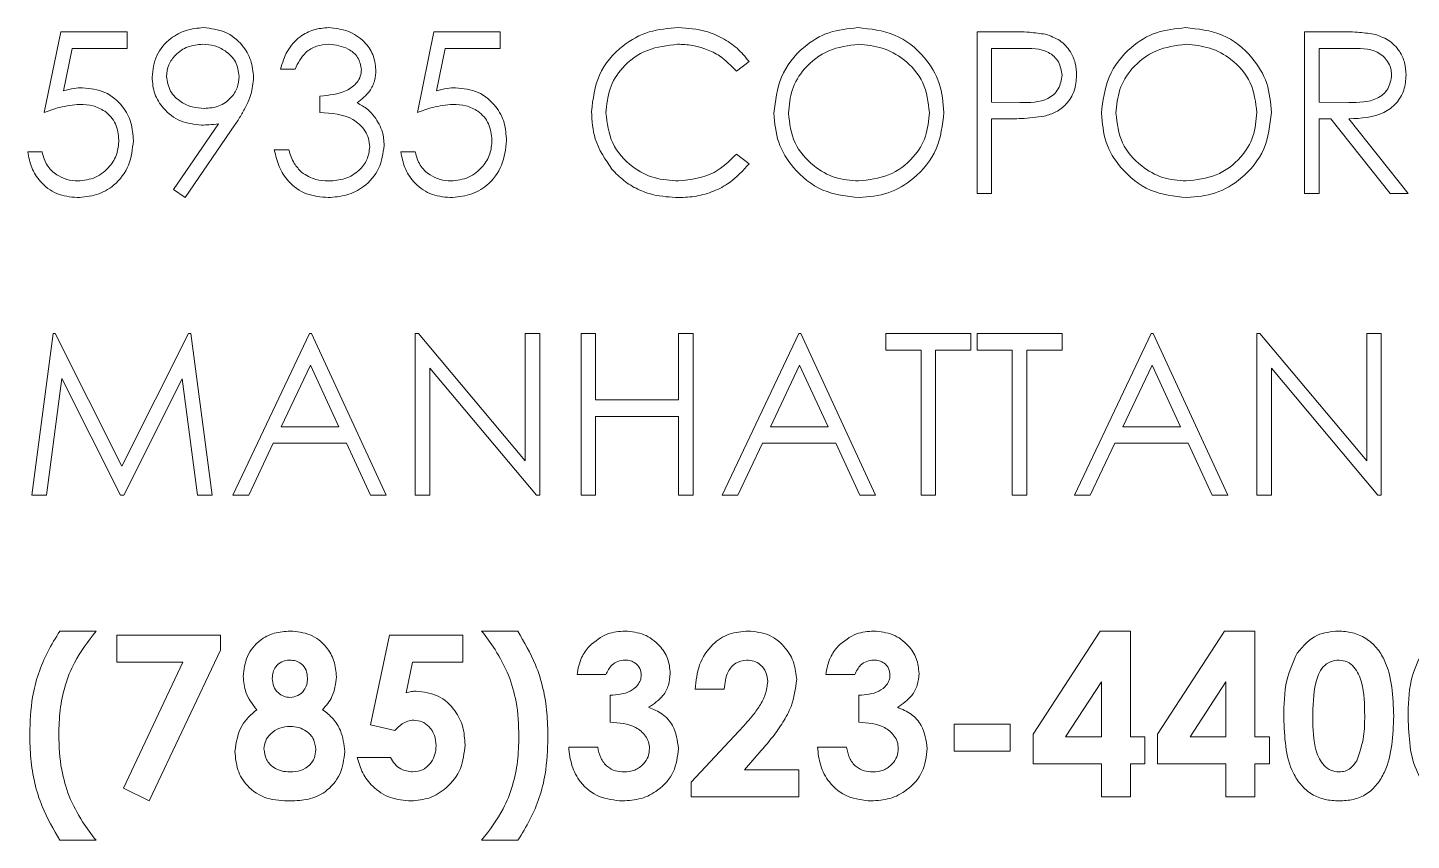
# Model space of a CAD drawing. Header units: inches. Extents: x 26 to 204, y -167 to -88.
# Drawn here: x 184.6395 to 185.0246, y -102.3858 to -102.1595 of the extents above; entities that cross this region are included whole.
import ezdxf

# ---------------------------------------------------------------- set-up
doc = ezdxf.new("R2010")
doc.units = ezdxf.units.IN
doc.header["$MEASUREMENT"] = 0
doc.layers.add('SLD-0', color=179, linetype='Continuous')

msp = doc.modelspace()

# ---------------------------------------------------------------- linework, layer by layer
at = {"layer": 'SLD-0', "color": 179, "linetype": 'Continuous', "lineweight": 15}
for p, q in [((184.6441, -102.18318), (184.64871, -102.16068)), ((184.64871, -102.16068), (184.66717, -102.16068)), ((184.66717, -102.16068), (184.66717, -102.16529)), ((184.74794, -102.18318), (184.75256, -102.16068)), ((184.75256, -102.16068), (184.77102, -102.16068)), ((184.77102, -102.16068), (184.77102, -102.16529)), ((184.90371, -102.16068), (184.91254, -102.16068)), ((184.90371, -102.20568), (184.90371, -102.16068)), ((184.99486, -102.16068), (185.00387, -102.16068)), ((184.99486, -102.20568), (184.99486, -102.16068)), ((184.65187, -102.16529), (184.64944, -102.17713)), ((184.66717, -102.16529), (184.65187, -102.16529)), ((184.75571, -102.16529), (184.75329, -102.17713)), ((184.77102, -102.16529), (184.75571, -102.16529)), ((184.91598, -102.16529), (184.90775, -102.16529)), ((184.90775, -102.16529), (184.90775, -102.18029)), ((185.00734, -102.16529), (184.9989, -102.16529)), ((184.9989, -102.16529), (184.9989, -102.18029)), ((184.84025, -102.16893), (184.83672, -102.17164)), ((184.7139, -102.17106), (184.70987, -102.17106)), ((184.72083, -102.18318), (184.72083, -102.17856)), ((184.90775, -102.18029), (184.91563, -102.18039)), ((184.9989, -102.18029), (185.00714, -102.18035)), ((184.91097, -102.18491), (184.90775, -102.18491)), ((184.90775, -102.18491), (184.90775, -102.20568)), ((185.00218, -102.18491), (184.9989, -102.18491)), ((184.9989, -102.18491), (184.9989, -102.20568)), ((185.01872, -102.20568), (185.00218, -102.18491)), ((185.00718, -102.18491), (185.02371, -102.20568)), ((184.6801, -102.20459), (184.69261, -102.18629)), ((184.69718, -102.18657), (184.68333, -102.20683)), ((184.70813, -102.19356), (184.71217, -102.19356)), ((184.63948, -102.19414), (184.64352, -102.19414)), ((184.74333, -102.19414), (184.74736, -102.19414)), ((184.83672, -102.19471), (184.84025, -102.19739)), ((184.68333, -102.20683), (184.6801, -102.20459)), ((184.90775, -102.20568), (184.90371, -102.20568)), ((184.9989, -102.20568), (184.99486, -102.20568)), ((185.02371, -102.20568), (185.01872, -102.20568)), ((184.64063, -102.28968), (184.64657, -102.24468)), ((184.64657, -102.24468), (184.64715, -102.24468)), ((184.64715, -102.24468), (184.66573, -102.2816)), ((184.66573, -102.2816), (184.68426, -102.24468)), ((184.68426, -102.24468), (184.68485, -102.24468)), ((184.68485, -102.24468), (184.69083, -102.28968)), ((184.6966, -102.28968), (184.71794, -102.24468)), ((184.71794, -102.24468), (184.71852, -102.24468)), ((184.71852, -102.24468), (184.73929, -102.28968)), ((184.74736, -102.24468), (184.74821, -102.24468)), ((184.74736, -102.28968), (184.74736, -102.24468)), ((184.74821, -102.24468), (184.77794, -102.28009)), ((184.77794, -102.28009), (184.77794, -102.24468)), ((184.77794, -102.24468), (184.78198, -102.24468)), ((184.78198, -102.24468), (184.78198, -102.28968)), ((184.79352, -102.24468), (184.79756, -102.24468)), ((184.79352, -102.28968), (184.79352, -102.24468)), ((184.79756, -102.24468), (184.79756, -102.26314)), ((184.82063, -102.26314), (184.82063, -102.24468)), ((184.82063, -102.24468), (184.82467, -102.24468)), ((184.82467, -102.24468), (184.82467, -102.28968)), ((184.83275, -102.28968), (184.8541, -102.24468)), ((184.8541, -102.24468), (184.85467, -102.24468)), ((184.85467, -102.24468), (184.87544, -102.28968)), ((184.87833, -102.24929), (184.87833, -102.24468)), ((184.87833, -102.24468), (184.90198, -102.24468)), ((184.90198, -102.24468), (184.90198, -102.24929)), ((184.90371, -102.24929), (184.90371, -102.24468)), ((184.90371, -102.24468), (184.92737, -102.24468)), ((184.92737, -102.24468), (184.92737, -102.24929)), ((184.93083, -102.28968), (184.95217, -102.24468)), ((184.95217, -102.24468), (184.95275, -102.24468)), ((184.95275, -102.24468), (184.97352, -102.28968)), ((184.9816, -102.28968), (184.9816, -102.24468)), ((184.9816, -102.24468), (184.98244, -102.24468)), ((184.98244, -102.24468), (185.01217, -102.28009)), ((185.01217, -102.28009), (185.01217, -102.24468)), ((185.01217, -102.24468), (185.01621, -102.24468)), ((185.01621, -102.24468), (185.01621, -102.28968)), ((184.88813, -102.24929), (184.87833, -102.24929)), ((184.88813, -102.28968), (184.88813, -102.24929)), ((184.90198, -102.24929), (184.89217, -102.24929)), ((184.89217, -102.24929), (184.89217, -102.28968)), ((184.91352, -102.24929), (184.90371, -102.24929)), ((184.91352, -102.28968), (184.91352, -102.24929)), ((184.92737, -102.24929), (184.91756, -102.24929)), ((184.91756, -102.24929), (184.91756, -102.28968)), ((184.71819, -102.25345), (184.71004, -102.27064)), ((184.72612, -102.27064), (184.71819, -102.25345)), ((184.78106, -102.28968), (184.7514, -102.25434)), ((184.7514, -102.25434), (184.7514, -102.28968)), ((184.85434, -102.25345), (184.84619, -102.27064)), ((184.86227, -102.27064), (184.85434, -102.25345)), ((184.95242, -102.25345), (184.94427, -102.27064)), ((184.96035, -102.27064), (184.95242, -102.25345)), ((185.01529, -102.28968), (184.98563, -102.25434)), ((184.98563, -102.25434), (184.98563, -102.28968)), ((184.649, -102.25722), (184.6447, -102.28968)), ((184.66531, -102.28968), (184.649, -102.25722)), ((184.68246, -102.2573), (184.66622, -102.28968)), ((184.68677, -102.28968), (184.68246, -102.2573)), ((184.79756, -102.26314), (184.82063, -102.26314)), ((184.71004, -102.27064), (184.72612, -102.27064)), ((184.82063, -102.26775), (184.79756, -102.26775)), ((184.79756, -102.26775), (184.79756, -102.28968)), ((184.82063, -102.28968), (184.82063, -102.26775)), ((184.84619, -102.27064), (184.86227, -102.27064)), ((184.94427, -102.27064), (184.96035, -102.27064)), ((184.70785, -102.27525), (184.701, -102.28968)), ((184.72825, -102.27525), (184.70785, -102.27525)), ((184.7349, -102.28968), (184.72825, -102.27525)), ((184.844, -102.27525), (184.83716, -102.28968)), ((184.8644, -102.27525), (184.844, -102.27525)), ((184.87105, -102.28968), (184.8644, -102.27525)), ((184.94208, -102.27525), (184.93523, -102.28968)), ((184.96248, -102.27525), (184.94208, -102.27525)), ((184.96913, -102.28968), (184.96248, -102.27525)), ((184.6447, -102.28968), (184.64063, -102.28968)), ((184.66622, -102.28968), (184.66531, -102.28968)), ((184.69083, -102.28968), (184.68677, -102.28968)), ((184.701, -102.28968), (184.6966, -102.28968)), ((184.73929, -102.28968), (184.7349, -102.28968)), ((184.7514, -102.28968), (184.74736, -102.28968)), ((184.78198, -102.28968), (184.78106, -102.28968)), ((184.79756, -102.28968), (184.79352, -102.28968)), ((184.82467, -102.28968), (184.82063, -102.28968)), ((184.83716, -102.28968), (184.83275, -102.28968)), ((184.87544, -102.28968), (184.87105, -102.28968)), ((184.89217, -102.28968), (184.88813, -102.28968)), ((184.91756, -102.28968), (184.91352, -102.28968)), ((184.93523, -102.28968), (184.93083, -102.28968)), ((184.97352, -102.28968), (184.96913, -102.28968)), ((184.98563, -102.28968), (184.9816, -102.28968)), ((185.01621, -102.28968), (185.01529, -102.28968)), ((184.64843, -102.32752), (184.65852, -102.32752)), ((184.76583, -102.32752), (184.77591, -102.32752)), ((184.91929, -102.35627), (184.93798, -102.32752)), ((184.93798, -102.32752), (184.9464, -102.32752)), ((184.9464, -102.32752), (184.9464, -102.35695)), ((184.9539, -102.35627), (184.9726, -102.32752)), ((184.9726, -102.32752), (184.98102, -102.32752)), ((184.98102, -102.32752), (184.98102, -102.35695)), ((184.66429, -102.32868), (184.69313, -102.32868)), ((184.66429, -102.33618), (184.66429, -102.32868)), ((184.69313, -102.32868), (184.69313, -102.33287)), ((184.73485, -102.35365), (184.74014, -102.32868)), ((184.74014, -102.32868), (184.76063, -102.32868)), ((184.76063, -102.32868), (184.76063, -102.33618)), ((184.69313, -102.33287), (184.67328, -102.37483)), ((184.68271, -102.33618), (184.66429, -102.33618)), ((184.66613, -102.37122), (184.68271, -102.33618)), ((184.74654, -102.33618), (184.74479, -102.34469)), ((184.76063, -102.33618), (184.74654, -102.33618)), ((184.80044, -102.33964), (184.79237, -102.33964)), ((184.86967, -102.33964), (184.8616, -102.33964)), ((184.83333, -102.34368), (184.82525, -102.34368)), ((184.93833, -102.34163), (184.92837, -102.35695)), ((184.93833, -102.35695), (184.93833, -102.34163)), ((184.97294, -102.34163), (184.96298, -102.35695)), ((184.97294, -102.35695), (184.97294, -102.34163)), ((184.8016, -102.35291), (184.8016, -102.34541)), ((184.87083, -102.35291), (184.87083, -102.34541)), ((184.74165, -102.35521), (184.73485, -102.35365)), ((184.89736, -102.36098), (184.89736, -102.35348)), ((184.89736, -102.35348), (184.91294, -102.35348)), ((184.91294, -102.35348), (184.91294, -102.36098)), ((184.8241, -102.36958), (184.83742, -102.3554)), ((184.91929, -102.36445), (184.91929, -102.35627)), ((184.92837, -102.35695), (184.93833, -102.35695)), ((184.9464, -102.35695), (184.95044, -102.35695)), ((184.95044, -102.35695), (184.95044, -102.36445)), ((184.9539, -102.36445), (184.9539, -102.35627)), ((184.96298, -102.35695), (184.97294, -102.35695)), ((184.98102, -102.35695), (184.98506, -102.35695)), ((184.98506, -102.35695), (184.98506, -102.36445)), ((184.73121, -102.36272), (184.74044, -102.36272)), ((184.79006, -102.35983), (184.79813, -102.35983)), ((184.84365, -102.36079), (184.83895, -102.36618)), ((184.85929, -102.35983), (184.86737, -102.35983)), ((184.91294, -102.36098), (184.89736, -102.36098)), ((184.83895, -102.36618), (184.8541, -102.36618)), ((184.8541, -102.36618), (184.8541, -102.37368)), ((184.93833, -102.36445), (184.91929, -102.36445)), ((184.93833, -102.37368), (184.93833, -102.36445)), ((184.95044, -102.36445), (184.9464, -102.36445)), ((184.9464, -102.36445), (184.9464, -102.37368)), ((184.97294, -102.36445), (184.9539, -102.36445)), ((184.97294, -102.37368), (184.97294, -102.36445)), ((184.98506, -102.36445), (184.98102, -102.36445)), ((184.98102, -102.36445), (184.98102, -102.37368)), ((184.8241, -102.37368), (184.8241, -102.36958)), ((184.67328, -102.37483), (184.66613, -102.37122)), ((184.8541, -102.37368), (184.8241, -102.37368)), ((184.9464, -102.37368), (184.93833, -102.37368)), ((184.98102, -102.37368), (184.97294, -102.37368)), ((184.65852, -102.38579), (184.64843, -102.38579)), ((184.77591, -102.38579), (184.76583, -102.38579))]:
    msp.add_line(p, q, dxfattribs=at)
for points, knots in [([(184.6741, -102.1733), (184.67434, -102.17123), (184.67483, -102.16707), (184.67881, -102.16255), (184.68354, -102.15997), (184.68679, -102.15967), (184.68842, -102.15952)], [0, 0, 0, 0, 0.279545, 0.558859, 0.779444, 1, 1, 1, 1]), ([(184.68842, -102.15952), (184.69047, -102.15976), (184.69455, -102.16024), (184.69919, -102.16392), (184.70188, -102.16854), (184.7022, -102.17175), (184.70237, -102.17335)], [0, 0, 0, 0, 0.279737, 0.559174, 0.779577, 1, 1, 1, 1]), ([(184.70987, -102.17106), (184.71038, -102.16933), (184.71142, -102.16587), (184.71486, -102.16205), (184.71902, -102.15985), (184.72185, -102.15963), (184.72326, -102.15952)], [0, 0, 0, 0, 0.280286, 0.55967, 0.779732, 1, 1, 1, 1]), ([(184.72326, -102.15952), (184.72508, -102.15972), (184.72872, -102.16011), (184.73308, -102.163), (184.73585, -102.16692), (184.73622, -102.16978), (184.7364, -102.17121)], [0, 0, 0, 0, 0.280088, 0.559848, 0.780089, 1, 1, 1, 1]), ([(184.7964, -102.18291), (184.79681, -102.17939), (184.79764, -102.17233), (184.80429, -102.16461), (184.81231, -102.16014), (184.81784, -102.15973), (184.82062, -102.15952)], [0, 0, 0, 0, 0.279512, 0.559064, 0.77937, 1, 1, 1, 1]), ([(184.82062, -102.15952), (184.82319, -102.1597), (184.82743, -102.15998), (184.83288, -102.16231), (184.83707, -102.16509), (184.83919, -102.16765), (184.84025, -102.16893)], [0, 0, 0, 0, 0.339697, 0.55984, 0.779935, 1, 1, 1, 1]), ([(184.84717, -102.18337), (184.84759, -102.1799), (184.84842, -102.17296), (184.85458, -102.16505), (184.86235, -102.16034), (184.86781, -102.15979), (184.87054, -102.15952)], [0, 0, 0, 0, 0.279724, 0.559321, 0.779678, 1, 1, 1, 1]), ([(184.87054, -102.15952), (184.87406, -102.15989), (184.88111, -102.16063), (184.889, -102.16702), (184.89379, -102.17486), (184.89425, -102.18039), (184.89448, -102.18316)], [0, 0, 0, 0, 0.27977, 0.5593406, 0.7795579, 1, 1, 1, 1]), ([(184.91254, -102.16068), (184.91446, -102.16067), (184.91789, -102.16066), (184.92129, -102.16114), (184.92279, -102.16135)], [0, 0, 0, 0, 0.560312, 1, 1, 1, 1]), ([(184.92279, -102.16135), (184.92415, -102.16185), (184.92689, -102.16283), (184.92971, -102.16588), (184.9312, -102.16933), (184.93134, -102.17161), (184.9314, -102.17275)], [0, 0, 0, 0, 0.2797148, 0.5593494, 0.7795038, 1, 1, 1, 1]), ([(184.93833, -102.18337), (184.93874, -102.1799), (184.93957, -102.17296), (184.94573, -102.16505), (184.95351, -102.16034), (184.95896, -102.15979), (184.96169, -102.15952)], [0, 0, 0, 0, 0.279723, 0.55932, 0.779679, 1, 1, 1, 1]), ([(184.96169, -102.15952), (184.96522, -102.15989), (184.97227, -102.16063), (184.98015, -102.16702), (184.98494, -102.17486), (184.9854, -102.18039), (184.98563, -102.18316)], [0, 0, 0, 0, 0.27977, 0.55934, 0.779557, 1, 1, 1, 1]), ([(185.00387, -102.16068), (185.00578, -102.16067), (185.00919, -102.16066), (185.01258, -102.1611), (185.01407, -102.16129)], [0, 0, 0, 0, 0.560238, 1, 1, 1, 1]), ([(185.01407, -102.16129), (185.01548, -102.16176), (185.0183, -102.16269), (185.02127, -102.16573), (185.02291, -102.16922), (185.02306, -102.17155), (185.02313, -102.17271)], [0, 0, 0, 0, 0.2798156, 0.5594958, 0.7796625, 1, 1, 1, 1]), ([(184.68821, -102.16414), (184.68681, -102.16427), (184.684, -102.16455), (184.6807, -102.16681), (184.6785, -102.16977), (184.67825, -102.17198), (184.67813, -102.17308)], [0, 0, 0, 0, 0.280098, 0.559991, 0.780114, 1, 1, 1, 1]), ([(184.69833, -102.17308), (184.69812, -102.17168), (184.6977, -102.16886), (184.69477, -102.16602), (184.69153, -102.16437), (184.68932, -102.16422), (184.68821, -102.16414)], [0, 0, 0, 0, 0.2786883, 0.5585664, 0.7791713, 1, 1, 1, 1]), ([(184.72331, -102.16414), (184.72214, -102.16423), (184.71981, -102.16442), (184.71609, -102.16667), (184.71473, -102.16939), (184.7139, -102.17106)], [0, 0, 0, 0, 0.280656, 0.5604, 1, 1, 1, 1]), ([(184.73236, -102.1712), (184.73214, -102.17002), (184.73168, -102.16765), (184.72823, -102.16474), (184.72518, -102.16437), (184.72331, -102.16414)], [0, 0, 0, 0, 0.278883, 0.560088, 1, 1, 1, 1]), ([(184.82036, -102.16414), (184.81749, -102.16447), (184.81174, -102.16512), (184.80504, -102.17001), (184.80106, -102.17643), (184.80065, -102.18096), (184.80044, -102.18322)], [0, 0, 0, 0, 0.2798557, 0.5595172, 0.7796621, 1, 1, 1, 1]), ([(184.83672, -102.17164), (184.83525, -102.17011), (184.83283, -102.16758), (184.82843, -102.16545), (184.82447, -102.16432), (184.82173, -102.1642), (184.82036, -102.16414)], [0, 0, 0, 0, 0.339334, 0.559459, 0.779725, 1, 1, 1, 1]), ([(184.87074, -102.16414), (184.8679, -102.16451), (184.86221, -102.16524), (184.85571, -102.17026), (184.85182, -102.17663), (184.85142, -102.18111), (184.85121, -102.18336)], [0, 0, 0, 0, 0.279625, 0.559336, 0.779611, 1, 1, 1, 1]), ([(184.89044, -102.18315), (184.8901, -102.18029), (184.88941, -102.17458), (184.88393, -102.16838), (184.87744, -102.1648), (184.87297, -102.16436), (184.87074, -102.16414)], [0, 0, 0, 0, 0.2794708, 0.558865, 0.7795125, 1, 1, 1, 1]), ([(184.92737, -102.17276), (184.92716, -102.17147), (184.92685, -102.16953), (184.9252, -102.1675), (184.92202, -102.16522), (184.91866, -102.16526), (184.91598, -102.16529)], [0, 0, 0, 0, 0.248915, 0.374704, 0.500366, 1, 1, 1, 1]), ([(184.96189, -102.16414), (184.95905, -102.16451), (184.95337, -102.16524), (184.94687, -102.17026), (184.94298, -102.17663), (184.94257, -102.18111), (184.94237, -102.18336)], [0, 0, 0, 0, 0.279625, 0.559337, 0.77961, 1, 1, 1, 1]), ([(184.9816, -102.18315), (184.98125, -102.18029), (184.98056, -102.17458), (184.97508, -102.16838), (184.9686, -102.1648), (184.96413, -102.16436), (184.96189, -102.16414)], [0, 0, 0, 0, 0.2794707, 0.5588648, 0.7795102, 1, 1, 1, 1]), ([(185.0191, -102.1727), (185.01905, -102.17204), (185.01895, -102.17072), (185.01805, -102.16893), (185.01679, -102.1674), (185.01345, -102.16521), (185.01006, -102.16525), (185.00734, -102.16529)], [0, 0, 0, 0, 0.125341, 0.25064, 0.37599, 0.501281, 1, 1, 1, 1]), ([(184.68788, -102.18664), (184.68587, -102.18642), (184.68187, -102.18599), (184.67733, -102.18244), (184.67451, -102.17803), (184.67423, -102.17488), (184.6741, -102.1733)], [0, 0, 0, 0, 0.279809, 0.559467, 0.779618, 1, 1, 1, 1]), ([(184.67813, -102.17308), (184.67836, -102.17451), (184.67882, -102.17738), (184.6819, -102.1802), (184.68525, -102.18179), (184.6875, -102.18195), (184.68863, -102.18202)], [0, 0, 0, 0, 0.27852, 0.558418, 0.779105, 1, 1, 1, 1]), ([(184.68863, -102.18202), (184.69002, -102.18191), (184.69279, -102.18169), (184.69603, -102.17937), (184.69801, -102.17634), (184.69822, -102.17417), (184.69833, -102.17308)], [0, 0, 0, 0, 0.280307, 0.5595, 0.77971, 1, 1, 1, 1]), ([(184.70237, -102.17335), (184.7022, -102.17498), (184.70193, -102.17767), (184.70046, -102.18114), (184.69893, -102.18392), (184.69777, -102.18568), (184.69718, -102.18657)], [0, 0, 0, 0, 0.339303, 0.559398, 0.779704, 1, 1, 1, 1]), ([(184.72083, -102.17856), (184.72337, -102.17833), (184.72718, -102.17797), (184.73091, -102.17533), (184.73218, -102.17309), (184.7323, -102.17183), (184.73236, -102.1712)], [0, 0, 0, 0, 0.49944, 0.749053, 0.874581, 1, 1, 1, 1]), ([(184.7364, -102.17121), (184.73633, -102.17225), (184.73618, -102.17433), (184.73456, -102.17779), (184.73244, -102.17945), (184.73115, -102.18047)], [0, 0, 0, 0, 0.280496, 0.560831, 1, 1, 1, 1]), ([(184.91563, -102.18039), (184.91837, -102.1804), (184.9218, -102.18041), (184.92512, -102.17816), (184.92685, -102.17609), (184.92716, -102.17409), (184.92737, -102.17276)], [0, 0, 0, 0, 0.499701, 0.62534, 0.751069, 1, 1, 1, 1]), ([(184.9314, -102.17275), (184.9313, -102.17423), (184.93108, -102.17719), (184.92883, -102.18081), (184.92576, -102.18314), (184.92354, -102.18382), (184.92243, -102.18417)], [0, 0, 0, 0, 0.280096, 0.559347, 0.779466, 1, 1, 1, 1]), ([(185.00714, -102.18035), (185.00991, -102.18035), (185.01337, -102.18034), (185.01678, -102.17814), (185.01856, -102.17607), (185.01888, -102.17405), (185.0191, -102.1727)], [0, 0, 0, 0, 0.499822, 0.625496, 0.751219, 1, 1, 1, 1]), ([(185.02313, -102.17271), (185.02302, -102.17413), (185.02278, -102.17698), (185.02056, -102.18076), (185.01548, -102.18454), (185.0106, -102.18475), (185.00718, -102.18491)], [0, 0, 0, 0, 0.187132, 0.374006, 0.560912, 1, 1, 1, 1]), ([(184.64944, -102.17713), (184.65041, -102.17686), (184.65215, -102.17638), (184.65395, -102.17629), (184.65474, -102.17625)], [0, 0, 0, 0, 0.560063, 1, 1, 1, 1]), ([(184.65474, -102.17625), (184.65689, -102.17648), (184.6612, -102.17694), (184.66593, -102.18099), (184.66856, -102.18591), (184.66879, -102.18929), (184.6689, -102.19097)], [0, 0, 0, 0, 0.279686, 0.559034, 0.779271, 1, 1, 1, 1]), ([(184.75329, -102.17713), (184.75426, -102.17686), (184.756, -102.17638), (184.7578, -102.17629), (184.75859, -102.17625)], [0, 0, 0, 0, 0.560063, 1, 1, 1, 1]), ([(184.75859, -102.17625), (184.76074, -102.17648), (184.76504, -102.17694), (184.76977, -102.18099), (184.77241, -102.18591), (184.77264, -102.18929), (184.77275, -102.19097)], [0, 0, 0, 0, 0.279686, 0.559034, 0.779271, 1, 1, 1, 1]), ([(184.65401, -102.18087), (184.65211, -102.18107), (184.6487, -102.18142), (184.6455, -102.18264), (184.6441, -102.18318)], [0, 0, 0, 0, 0.559408, 1, 1, 1, 1]), ([(184.66486, -102.1908), (184.6647, -102.18925), (184.66437, -102.18613), (184.66133, -102.18276), (184.65767, -102.18108), (184.65523, -102.18094), (184.65401, -102.18087)], [0, 0, 0, 0, 0.279533, 0.558623, 0.779047, 1, 1, 1, 1]), ([(184.73115, -102.18047), (184.7322, -102.18102), (184.73407, -102.182), (184.73543, -102.1836), (184.73602, -102.18431)], [0, 0, 0, 0, 0.559781, 1, 1, 1, 1]), ([(184.75786, -102.18087), (184.75595, -102.18107), (184.75255, -102.18142), (184.74935, -102.18264), (184.74794, -102.18318)], [0, 0, 0, 0, 0.559401, 1, 1, 1, 1]), ([(184.76871, -102.1908), (184.76854, -102.18925), (184.76821, -102.18613), (184.76518, -102.18276), (184.76151, -102.18108), (184.75908, -102.18094), (184.75786, -102.18087)], [0, 0, 0, 0, 0.279532, 0.558624, 0.779047, 1, 1, 1, 1]), ([(184.73467, -102.1927), (184.73461, -102.19191), (184.73448, -102.19034), (184.73307, -102.1875), (184.72889, -102.18363), (184.72405, -102.18336), (184.72083, -102.18318)], [0, 0, 0, 0, 0.125572, 0.251165, 0.500595, 1, 1, 1, 1]), ([(184.73602, -102.18431), (184.73689, -102.18569), (184.73843, -102.18815), (184.73863, -102.19104), (184.73871, -102.19231)], [0, 0, 0, 0, 0.55946, 1, 1, 1, 1]), ([(184.80211, -102.19896), (184.80025, -102.19624), (184.79692, -102.19136), (184.79656, -102.1855), (184.7964, -102.18291)], [0, 0, 0, 0, 0.559009, 1, 1, 1, 1]), ([(184.80044, -102.18322), (184.80079, -102.18613), (184.80147, -102.19195), (184.80711, -102.19823), (184.8138, -102.20174), (184.81836, -102.20205), (184.82064, -102.20221)], [0, 0, 0, 0, 0.2794173, 0.5589041, 0.7792828, 1, 1, 1, 1]), ([(184.8709, -102.20683), (184.86741, -102.20644), (184.86044, -102.20567), (184.85268, -102.19931), (184.8479, -102.19159), (184.84741, -102.18611), (184.84717, -102.18337)], [0, 0, 0, 0, 0.279664, 0.559341, 0.779636, 1, 1, 1, 1]), ([(184.85121, -102.18336), (184.85156, -102.18619), (184.85224, -102.19187), (184.85768, -102.19798), (184.86406, -102.20167), (184.86851, -102.20203), (184.87074, -102.20221)], [0, 0, 0, 0, 0.279397, 0.55908, 0.779474, 1, 1, 1, 1]), ([(184.87074, -102.20221), (184.87359, -102.20189), (184.87931, -102.20124), (184.88593, -102.19631), (184.88982, -102.18989), (184.89024, -102.1854), (184.89044, -102.18315)], [0, 0, 0, 0, 0.27983, 0.559372, 0.779652, 1, 1, 1, 1]), ([(184.89448, -102.18316), (184.89408, -102.18665), (184.89329, -102.19363), (184.88688, -102.20138), (184.87913, -102.20613), (184.87364, -102.2066), (184.8709, -102.20683)], [0, 0, 0, 0, 0.279635, 0.559341, 0.779596, 1, 1, 1, 1]), ([(184.92243, -102.18417), (184.9203, -102.18444), (184.91649, -102.18491), (184.91266, -102.18491), (184.91097, -102.18491)], [0, 0, 0, 0, 0.559694, 1, 1, 1, 1]), ([(184.96205, -102.20683), (184.95857, -102.20644), (184.95159, -102.20567), (184.94383, -102.19931), (184.93905, -102.19159), (184.93857, -102.18611), (184.93833, -102.18337)], [0, 0, 0, 0, 0.2796653, 0.5593408, 0.7796363, 1, 1, 1, 1]), ([(184.94237, -102.18336), (184.94271, -102.18619), (184.9434, -102.19187), (184.94884, -102.19798), (184.95521, -102.20167), (184.95966, -102.20203), (184.96189, -102.20221)], [0, 0, 0, 0, 0.279398, 0.559082, 0.779476, 1, 1, 1, 1]), ([(184.96189, -102.20221), (184.96475, -102.20189), (184.97046, -102.20124), (184.97708, -102.19631), (184.98098, -102.18989), (184.98139, -102.1854), (184.9816, -102.18315)], [0, 0, 0, 0, 0.27983, 0.559372, 0.779652, 1, 1, 1, 1]), ([(184.98563, -102.18316), (184.98524, -102.18665), (184.98445, -102.19363), (184.97804, -102.20138), (184.97028, -102.20613), (184.9648, -102.2066), (184.96205, -102.20683)], [0, 0, 0, 0, 0.2796361, 0.5593418, 0.7795977, 1, 1, 1, 1]), ([(184.69261, -102.18629), (184.69173, -102.1864), (184.69016, -102.18659), (184.68858, -102.18662), (184.68788, -102.18664)], [0, 0, 0, 0, 0.5599397, 1, 1, 1, 1]), ([(184.6689, -102.19097), (184.66864, -102.19331), (184.66811, -102.19797), (184.66407, -102.2034), (184.65872, -102.20641), (184.65505, -102.20669), (184.65321, -102.20683)], [0, 0, 0, 0, 0.279842, 0.559258, 0.779415, 1, 1, 1, 1]), ([(184.65344, -102.20221), (184.65513, -102.20202), (184.6585, -102.20162), (184.66226, -102.19854), (184.66455, -102.19478), (184.66476, -102.19213), (184.66486, -102.1908)], [0, 0, 0, 0, 0.279626, 0.559344, 0.779552, 1, 1, 1, 1]), ([(184.72314, -102.20683), (184.72108, -102.20665), (184.71695, -102.20629), (184.71208, -102.20283), (184.70925, -102.19829), (184.70851, -102.19514), (184.70813, -102.19356)], [0, 0, 0, 0, 0.279898, 0.559002, 0.779251, 1, 1, 1, 1]), ([(184.71217, -102.19356), (184.71258, -102.19487), (184.71332, -102.1972), (184.71497, -102.19899), (184.7157, -102.19978)], [0, 0, 0, 0, 0.560721, 1, 1, 1, 1]), ([(184.73871, -102.19231), (184.73839, -102.19452), (184.73774, -102.19894), (184.73352, -102.20379), (184.72837, -102.20643), (184.72489, -102.2067), (184.72314, -102.20683)], [0, 0, 0, 0, 0.279307, 0.558823, 0.779268, 1, 1, 1, 1]), ([(184.72322, -102.20221), (184.72478, -102.20211), (184.72789, -102.2019), (184.73166, -102.19957), (184.73422, -102.19636), (184.73452, -102.19392), (184.73467, -102.1927)], [0, 0, 0, 0, 0.280588, 0.560162, 0.780315, 1, 1, 1, 1]), ([(184.77275, -102.19097), (184.77249, -102.19331), (184.77196, -102.19797), (184.76792, -102.2034), (184.76257, -102.20641), (184.7589, -102.20669), (184.75706, -102.20683)], [0, 0, 0, 0, 0.279842, 0.559256, 0.779417, 1, 1, 1, 1]), ([(184.75729, -102.20221), (184.75898, -102.20202), (184.76235, -102.20162), (184.76611, -102.19854), (184.76839, -102.19478), (184.76861, -102.19213), (184.76871, -102.1908)], [0, 0, 0, 0, 0.279628, 0.559343, 0.779551, 1, 1, 1, 1]), ([(184.65321, -102.20683), (184.65128, -102.20663), (184.64742, -102.20624), (184.64306, -102.20279), (184.64036, -102.1986), (184.63978, -102.19562), (184.63948, -102.19414)], [0, 0, 0, 0, 0.279615, 0.559026, 0.779345, 1, 1, 1, 1]), ([(184.64352, -102.19414), (184.64387, -102.19541), (184.64456, -102.19795), (184.64731, -102.20052), (184.65037, -102.20195), (184.65242, -102.20213), (184.65344, -102.20221)], [0, 0, 0, 0, 0.280105, 0.559161, 0.779593, 1, 1, 1, 1]), ([(184.75706, -102.20683), (184.75513, -102.20663), (184.75127, -102.20624), (184.74691, -102.20279), (184.74421, -102.1986), (184.74362, -102.19562), (184.74333, -102.19414)], [0, 0, 0, 0, 0.279615, 0.559025, 0.779346, 1, 1, 1, 1]), ([(184.74736, -102.19414), (184.74771, -102.19541), (184.74841, -102.19795), (184.75116, -102.20052), (184.75422, -102.20195), (184.75627, -102.20213), (184.75729, -102.20221)], [0, 0, 0, 0, 0.280104, 0.559162, 0.7795906, 1, 1, 1, 1]), ([(184.82064, -102.20221), (184.82412, -102.20179), (184.83035, -102.20103), (184.83477, -102.19665), (184.83672, -102.19471)], [0, 0, 0, 0, 0.558762, 1, 1, 1, 1]), ([(184.84025, -102.19739), (184.83853, -102.19931), (184.8357, -102.20247), (184.83043, -102.20518), (184.82564, -102.20661), (184.82233, -102.20676), (184.82067, -102.20683)], [0, 0, 0, 0, 0.339348, 0.559521, 0.77972, 1, 1, 1, 1]), ([(184.7157, -102.19978), (184.71699, -102.20059), (184.71931, -102.20204), (184.72202, -102.20216), (184.72322, -102.20221)], [0, 0, 0, 0, 0.558728, 1, 1, 1, 1]), ([(184.82067, -102.20683), (184.8183, -102.2067), (184.8144, -102.20648), (184.80927, -102.20463), (184.8053, -102.20227), (184.80317, -102.20006), (184.80211, -102.19896)], [0, 0, 0, 0, 0.339836, 0.559926, 0.779967, 1, 1, 1, 1]), ([(184.64006, -102.35618), (184.64018, -102.35274), (184.64038, -102.34706), (184.64232, -102.33938), (184.64493, -102.33321), (184.64726, -102.32942), (184.64843, -102.32752)], [0, 0, 0, 0, 0.33992, 0.559889, 0.779915, 1, 1, 1, 1]), ([(184.65852, -102.32752), (184.65634, -102.33036), (184.65274, -102.33503), (184.64976, -102.3427), (184.64835, -102.3495), (184.64821, -102.35412), (184.64813, -102.35642)], [0, 0, 0, 0, 0.339639, 0.559682, 0.779786, 1, 1, 1, 1]), ([(184.69948, -102.34013), (184.6997, -102.33823), (184.70013, -102.33442), (184.70362, -102.33013), (184.70804, -102.32784), (184.71103, -102.32763), (184.71252, -102.32752)], [0, 0, 0, 0, 0.279777, 0.558899, 0.779243, 1, 1, 1, 1]), ([(184.71252, -102.32752), (184.71443, -102.3277), (184.71824, -102.32806), (184.72256, -102.33148), (184.72501, -102.33579), (184.7253, -102.33877), (184.72544, -102.34026)], [0, 0, 0, 0, 0.279875, 0.559059, 0.779521, 1, 1, 1, 1]), ([(184.77335, -102.33984), (184.77218, -102.3374), (184.77009, -102.33303), (184.76713, -102.32921), (184.76583, -102.32752)], [0, 0, 0, 0, 0.559703, 1, 1, 1, 1]), ([(184.77591, -102.32752), (184.77768, -102.3306), (184.78059, -102.33567), (184.78308, -102.34345), (184.78413, -102.35026), (184.78424, -102.35484), (184.78429, -102.35713)], [0, 0, 0, 0, 0.339899, 0.55985, 0.779888, 1, 1, 1, 1]), ([(184.79582, -102.33171), (184.79744, -102.33035), (184.80035, -102.32792), (184.8041, -102.32764), (184.80576, -102.32752)], [0, 0, 0, 0, 0.558862, 1, 1, 1, 1]), ([(184.80576, -102.32752), (184.80756, -102.3277), (184.81116, -102.32806), (184.81526, -102.33119), (184.81791, -102.33508), (184.81819, -102.33791), (184.81833, -102.33932)], [0, 0, 0, 0, 0.279883, 0.559555, 0.779844, 1, 1, 1, 1]), ([(184.82525, -102.34368), (184.82549, -102.34139), (184.82598, -102.33682), (184.82954, -102.33129), (184.83461, -102.32798), (184.83821, -102.32768), (184.84002, -102.32752)], [0, 0, 0, 0, 0.280636, 0.559933, 0.77978, 1, 1, 1, 1]), ([(184.84002, -102.32752), (184.84202, -102.32772), (184.84601, -102.32813), (184.85043, -102.33184), (184.85299, -102.33634), (184.85334, -102.33946), (184.85352, -102.34102)], [0, 0, 0, 0, 0.27975, 0.55895, 0.779606, 1, 1, 1, 1]), ([(184.86505, -102.33171), (184.86667, -102.33035), (184.86958, -102.32792), (184.87334, -102.32764), (184.87499, -102.32752)], [0, 0, 0, 0, 0.558862, 1, 1, 1, 1]), ([(184.87499, -102.32752), (184.87679, -102.3277), (184.88039, -102.32806), (184.88449, -102.33119), (184.88714, -102.33508), (184.88742, -102.33791), (184.88756, -102.33932)], [0, 0, 0, 0, 0.279883, 0.559553, 0.779844, 1, 1, 1, 1]), ([(184.99279, -102.33364), (184.99451, -102.33167), (184.9976, -102.32814), (185.00221, -102.32771), (185.00425, -102.32752)], [0, 0, 0, 0, 0.558665, 1, 1, 1, 1]), ([(185.00425, -102.32752), (185.00558, -102.3276), (185.00825, -102.32777), (185.01199, -102.32939), (185.01504, -102.33205), (185.01925, -102.33893), (185.01949, -102.34575), (185.01967, -102.35119)], [0, 0, 0, 0, 0.125409, 0.250637, 0.375856, 0.501274, 1, 1, 1, 1]), ([(184.79237, -102.33964), (184.79266, -102.338), (184.7932, -102.33507), (184.79502, -102.33273), (184.79582, -102.33171)], [0, 0, 0, 0, 0.560205, 1, 1, 1, 1]), ([(184.8616, -102.33964), (184.86189, -102.338), (184.86243, -102.33507), (184.86425, -102.33273), (184.86505, -102.33171)], [0, 0, 0, 0, 0.5602061, 1, 1, 1, 1]), ([(184.71233, -102.3356), (184.71159, -102.33568), (184.71012, -102.33585), (184.70853, -102.33728), (184.70766, -102.33898), (184.70759, -102.34013), (184.70756, -102.34071)], [0, 0, 0, 0, 0.2794587, 0.558844, 0.7792185, 1, 1, 1, 1]), ([(184.71737, -102.34065), (184.7173, -102.33989), (184.71716, -102.33839), (184.71582, -102.33667), (184.7141, -102.33572), (184.71292, -102.33564), (184.71233, -102.3356)], [0, 0, 0, 0, 0.279973, 0.559213, 0.779389, 1, 1, 1, 1]), ([(184.80571, -102.3356), (184.80504, -102.33567), (184.80372, -102.33582), (184.80164, -102.33714), (184.8009, -102.33869), (184.80044, -102.33964)], [0, 0, 0, 0, 0.280769, 0.561769, 1, 1, 1, 1]), ([(184.81025, -102.33984), (184.81017, -102.33918), (184.81003, -102.33787), (184.80876, -102.33646), (184.80725, -102.33569), (184.80622, -102.33563), (184.80571, -102.3356)], [0, 0, 0, 0, 0.279521, 0.559058, 0.779308, 1, 1, 1, 1]), ([(184.83956, -102.3356), (184.8385, -102.33578), (184.83637, -102.33615), (184.83383, -102.33929), (184.83352, -102.34201), (184.83333, -102.34368)], [0, 0, 0, 0, 0.278761, 0.559337, 1, 1, 1, 1]), ([(184.84544, -102.34158), (184.84536, -102.3407), (184.84518, -102.33894), (184.84363, -102.33692), (184.84164, -102.33575), (184.84025, -102.33565), (184.83956, -102.3356)], [0, 0, 0, 0, 0.279858, 0.559185, 0.779401, 1, 1, 1, 1]), ([(184.87494, -102.3356), (184.87428, -102.33567), (184.87295, -102.33582), (184.87088, -102.33714), (184.87013, -102.33869), (184.86967, -102.33964)], [0, 0, 0, 0, 0.280778, 0.561777, 1, 1, 1, 1]), ([(184.87948, -102.33984), (184.87941, -102.33918), (184.87926, -102.33787), (184.87799, -102.33646), (184.87648, -102.33569), (184.87545, -102.33563), (184.87494, -102.3356)], [0, 0, 0, 0, 0.27952, 0.559057, 0.779307, 1, 1, 1, 1]), ([(184.9891, -102.35162), (184.98912, -102.34811), (184.98918, -102.34185), (184.99169, -102.33615), (184.99279, -102.33364)], [0, 0, 0, 0, 0.5610633, 1, 1, 1, 1]), ([(185.00445, -102.3356), (185.00363, -102.33569), (185.00199, -102.33588), (184.99926, -102.33793), (184.99726, -102.34354), (184.99721, -102.34844), (184.99717, -102.35171)], [0, 0, 0, 0, 0.124898, 0.249656, 0.498631, 1, 1, 1, 1]), ([(185.0116, -102.35119), (185.01158, -102.34801), (185.01155, -102.34324), (185.00932, -102.33803), (185.00683, -102.33589), (185.00524, -102.3357), (185.00445, -102.3356)], [0, 0, 0, 0, 0.5014695, 0.7504064, 0.875304, 1, 1, 1, 1]), ([(185.02371, -102.35162), (185.02374, -102.34811), (185.02379, -102.34185), (185.0263, -102.33615), (185.02741, -102.33364)], [0, 0, 0, 0, 0.561062, 1, 1, 1, 1]), ([(184.77621, -102.35689), (184.77611, -102.35363), (184.77592, -102.34781), (184.77414, -102.34228), (184.77335, -102.33984)], [0, 0, 0, 0, 0.5599987, 1, 1, 1, 1]), ([(184.8016, -102.34541), (184.80353, -102.34525), (184.80642, -102.34503), (184.80913, -102.34293), (184.8101, -102.34126), (184.8102, -102.34031), (184.81025, -102.33984)], [0, 0, 0, 0, 0.500033, 0.749518, 0.87483, 1, 1, 1, 1]), ([(184.81833, -102.33932), (184.81823, -102.34042), (184.81803, -102.34262), (184.81615, -102.34621), (184.81376, -102.34779), (184.8123, -102.34875)], [0, 0, 0, 0, 0.280534, 0.561025, 1, 1, 1, 1]), ([(184.87083, -102.34541), (184.87276, -102.34525), (184.87565, -102.34503), (184.87836, -102.34293), (184.87933, -102.34126), (184.87943, -102.34031), (184.87948, -102.33984)], [0, 0, 0, 0, 0.500034, 0.749519, 0.874831, 1, 1, 1, 1]), ([(184.88756, -102.33932), (184.88746, -102.34042), (184.88726, -102.34262), (184.88538, -102.34621), (184.88299, -102.34779), (184.88154, -102.34875)], [0, 0, 0, 0, 0.280533, 0.5610219, 1, 1, 1, 1]), ([(184.70322, -102.34944), (184.70204, -102.34789), (184.69992, -102.34511), (184.69961, -102.34166), (184.69948, -102.34013)], [0, 0, 0, 0, 0.559556, 1, 1, 1, 1]), ([(184.70756, -102.34071), (184.70763, -102.34147), (184.70777, -102.34298), (184.70906, -102.34472), (184.7107, -102.34582), (184.71188, -102.34593), (184.71248, -102.34598)], [0, 0, 0, 0, 0.280025, 0.559483, 0.779696, 1, 1, 1, 1]), ([(184.71248, -102.34598), (184.71324, -102.3459), (184.71477, -102.34573), (184.7164, -102.34422), (184.71725, -102.34244), (184.71733, -102.34125), (184.71737, -102.34065)], [0, 0, 0, 0, 0.279472, 0.558728, 0.779141, 1, 1, 1, 1]), ([(184.72544, -102.34026), (184.7252, -102.34218), (184.72476, -102.34562), (184.72256, -102.34827), (184.72158, -102.34944)], [0, 0, 0, 0, 0.558206, 1, 1, 1, 1]), ([(184.83742, -102.3554), (184.83867, -102.35404), (184.84074, -102.3518), (184.84327, -102.34839), (184.84497, -102.34516), (184.84528, -102.34278), (184.84544, -102.34158)], [0, 0, 0, 0, 0.340435, 0.560643, 0.780644, 1, 1, 1, 1]), ([(184.85352, -102.34102), (184.85317, -102.34357), (184.85259, -102.34777), (184.84976, -102.35297), (184.84689, -102.35702), (184.84473, -102.35954), (184.84365, -102.36079)], [0, 0, 0, 0, 0.338827, 0.559073, 0.779498, 1, 1, 1, 1]), ([(184.74479, -102.34469), (184.7453, -102.34455), (184.74621, -102.34431), (184.74716, -102.34427), (184.74757, -102.34425)], [0, 0, 0, 0, 0.559984, 1, 1, 1, 1]), ([(184.74757, -102.34425), (184.7497, -102.34451), (184.75395, -102.34503), (184.75847, -102.34924), (184.76088, -102.35418), (184.7611, -102.35751), (184.76121, -102.35917)], [0, 0, 0, 0, 0.279288, 0.558789, 0.779147, 1, 1, 1, 1]), ([(184.69717, -102.36107), (184.69754, -102.35849), (184.6982, -102.35386), (184.70168, -102.3508), (184.70322, -102.34944)], [0, 0, 0, 0, 0.558219, 1, 1, 1, 1]), ([(184.72158, -102.34944), (184.7226, -102.35023), (184.72462, -102.35181), (184.72711, -102.35577), (184.72751, -102.35907), (184.72775, -102.36107)], [0, 0, 0, 0, 0.280582, 0.561159, 1, 1, 1, 1]), ([(184.8123, -102.34875), (184.81363, -102.3493), (184.81627, -102.35039), (184.81981, -102.35433), (184.82032, -102.35802), (184.82063, -102.36026)], [0, 0, 0, 0, 0.281029, 0.5617532, 1, 1, 1, 1]), ([(184.88154, -102.34875), (184.88286, -102.3493), (184.8855, -102.35039), (184.88904, -102.35433), (184.88955, -102.35802), (184.88986, -102.36026)], [0, 0, 0, 0, 0.281032, 0.561756, 1, 1, 1, 1]), ([(185.01967, -102.35119), (185.01948, -102.35661), (185.01923, -102.36338), (185.01516, -102.37029), (185.01222, -102.37306), (185.00847, -102.37461), (185.00581, -102.37476), (185.00448, -102.37483)], [0, 0, 0, 0, 0.4988075, 0.6242653, 0.749427, 0.8745756, 1, 1, 1, 1]), ([(185.00938, -102.36366), (185.01017, -102.3614), (185.01158, -102.35736), (185.01159, -102.35308), (185.0116, -102.35119)], [0, 0, 0, 0, 0.558384, 1, 1, 1, 1]), ([(184.71259, -102.35406), (184.71158, -102.35414), (184.70956, -102.35431), (184.70718, -102.3559), (184.70553, -102.35797), (184.70534, -102.35955), (184.70525, -102.36034)], [0, 0, 0, 0, 0.280325, 0.560157, 0.780311, 1, 1, 1, 1]), ([(184.71967, -102.36052), (184.71954, -102.35952), (184.71929, -102.35751), (184.71727, -102.3554), (184.71495, -102.35422), (184.71338, -102.35411), (184.71259, -102.35406)], [0, 0, 0, 0, 0.27924, 0.558882, 0.779192, 1, 1, 1, 1]), ([(184.74696, -102.35233), (184.74638, -102.35239), (184.74522, -102.35251), (184.74335, -102.35351), (184.7423, -102.35456), (184.74165, -102.35521)], [0, 0, 0, 0, 0.279717, 0.559805, 1, 1, 1, 1]), ([(184.75313, -102.35945), (184.75306, -102.35846), (184.7529, -102.35649), (184.75136, -102.35413), (184.74929, -102.35257), (184.74774, -102.35241), (184.74696, -102.35233)], [0, 0, 0, 0, 0.280302, 0.559913, 0.780009, 1, 1, 1, 1]), ([(184.81256, -102.36018), (184.8125, -102.35957), (184.8124, -102.35835), (184.81123, -102.35617), (184.8078, -102.35337), (184.80408, -102.35309), (184.8016, -102.35291)], [0, 0, 0, 0, 0.125567, 0.250987, 0.500921, 1, 1, 1, 1]), ([(184.88179, -102.36018), (184.88174, -102.35957), (184.88163, -102.35835), (184.88046, -102.35617), (184.87703, -102.35337), (184.87331, -102.35309), (184.87083, -102.35291)], [0, 0, 0, 0, 0.125567, 0.250987, 0.500926, 1, 1, 1, 1]), ([(185.00448, -102.37483), (185.00316, -102.37476), (185.00053, -102.37461), (184.99679, -102.37311), (184.99377, -102.37049), (184.9895, -102.36376), (184.98928, -102.35701), (184.9891, -102.35162)], [0, 0, 0, 0, 0.125473, 0.250735, 0.375986, 0.501431, 1, 1, 1, 1]), ([(184.99717, -102.35171), (184.99719, -102.35483), (184.99722, -102.35949), (184.99958, -102.36455), (185.00212, -102.36649), (185.00367, -102.36667), (185.00445, -102.36675)], [0, 0, 0, 0, 0.501429, 0.750133, 0.875093, 1, 1, 1, 1]), ([(185.0391, -102.37483), (185.03778, -102.37476), (185.03515, -102.37461), (185.03141, -102.37311), (185.02839, -102.37049), (185.02412, -102.36376), (185.02389, -102.35701), (185.02371, -102.35162)], [0, 0, 0, 0, 0.125471, 0.250733, 0.375985, 0.501429, 1, 1, 1, 1]), ([(184.64843, -102.38579), (184.64666, -102.38271), (184.64375, -102.37765), (184.64126, -102.36987), (184.64022, -102.36305), (184.64011, -102.35847), (184.64006, -102.35618)], [0, 0, 0, 0, 0.339938, 0.559891, 0.779906, 1, 1, 1, 1]), ([(184.64813, -102.35642), (184.64824, -102.35969), (184.64842, -102.36551), (184.65021, -102.37106), (184.65099, -102.3735)], [0, 0, 0, 0, 0.560028, 1, 1, 1, 1]), ([(184.76121, -102.35917), (184.76098, -102.36144), (184.76051, -102.36598), (184.7565, -102.37113), (184.75151, -102.37433), (184.74795, -102.37466), (184.74617, -102.37483)], [0, 0, 0, 0, 0.2798719, 0.5595792, 0.7797242, 1, 1, 1, 1]), ([(184.76583, -102.38579), (184.76801, -102.38296), (184.77161, -102.37829), (184.77458, -102.37061), (184.776, -102.36381), (184.77614, -102.3592), (184.77621, -102.35689)], [0, 0, 0, 0, 0.33965, 0.559694, 0.779806, 1, 1, 1, 1]), ([(184.78429, -102.35713), (184.78417, -102.36058), (184.78397, -102.36625), (184.78203, -102.37393), (184.77942, -102.38011), (184.77708, -102.3839), (184.77591, -102.38579)], [0, 0, 0, 0, 0.339908, 0.559884, 0.779896, 1, 1, 1, 1]), ([(184.71257, -102.37483), (184.71036, -102.37475), (184.70597, -102.3746), (184.70058, -102.3712), (184.69764, -102.36623), (184.69733, -102.36279), (184.69717, -102.36107)], [0, 0, 0, 0, 0.280892, 0.559216, 0.779469, 1, 1, 1, 1]), ([(184.70525, -102.36034), (184.70538, -102.36136), (184.70565, -102.36339), (184.70772, -102.3655), (184.7101, -102.36661), (184.71169, -102.36671), (184.71249, -102.36675)], [0, 0, 0, 0, 0.279065, 0.558564, 0.779043, 1, 1, 1, 1]), ([(184.71249, -102.36675), (184.71349, -102.36669), (184.7155, -102.36656), (184.71796, -102.36507), (184.71946, -102.36289), (184.7196, -102.36131), (184.71967, -102.36052)], [0, 0, 0, 0, 0.280649, 0.56006, 0.779866, 1, 1, 1, 1]), ([(184.72775, -102.36107), (184.72747, -102.36323), (184.72692, -102.36753), (184.72285, -102.37238), (184.71766, -102.37461), (184.71427, -102.37476), (184.71257, -102.37483)], [0, 0, 0, 0, 0.279615, 0.558794, 0.778982, 1, 1, 1, 1]), ([(184.74617, -102.37483), (184.74421, -102.37465), (184.74029, -102.3743), (184.73559, -102.37121), (184.73251, -102.36716), (184.73164, -102.3642), (184.73121, -102.36272)], [0, 0, 0, 0, 0.27987, 0.559377, 0.779533, 1, 1, 1, 1]), ([(184.74044, -102.36272), (184.74081, -102.36334), (184.74154, -102.3646), (184.7436, -102.36632), (184.74548, -102.36659), (184.74663, -102.36675)], [0, 0, 0, 0, 0.2810844, 0.5617751, 1, 1, 1, 1]), ([(184.74663, -102.36675), (184.74765, -102.36661), (184.7497, -102.36633), (184.75182, -102.36425), (184.75298, -102.36186), (184.75308, -102.36026), (184.75313, -102.35945)], [0, 0, 0, 0, 0.279063, 0.558751, 0.779097, 1, 1, 1, 1]), ([(184.80503, -102.37483), (184.80281, -102.37462), (184.79836, -102.37419), (184.79334, -102.37013), (184.79066, -102.36503), (184.79026, -102.36156), (184.79006, -102.35983)], [0, 0, 0, 0, 0.279832, 0.558849, 0.779157, 1, 1, 1, 1]), ([(184.79813, -102.35983), (184.79835, -102.36085), (184.79879, -102.36289), (184.80058, -102.3653), (184.80301, -102.36658), (184.80465, -102.3667), (184.80547, -102.36675)], [0, 0, 0, 0, 0.280509, 0.559304, 0.779459, 1, 1, 1, 1]), ([(184.82063, -102.36026), (184.82035, -102.3625), (184.81979, -102.36697), (184.81545, -102.37179), (184.8103, -102.37447), (184.80679, -102.37471), (184.80503, -102.37483)], [0, 0, 0, 0, 0.2793, 0.558914, 0.779276, 1, 1, 1, 1]), ([(184.80547, -102.36675), (184.80648, -102.36666), (184.80851, -102.36647), (184.81086, -102.36477), (184.81233, -102.36256), (184.81248, -102.36098), (184.81256, -102.36018)], [0, 0, 0, 0, 0.280074, 0.559771, 0.779893, 1, 1, 1, 1]), ([(184.87426, -102.37483), (184.87204, -102.37462), (184.86759, -102.37419), (184.86257, -102.37013), (184.85989, -102.36503), (184.85949, -102.36156), (184.85929, -102.35983)], [0, 0, 0, 0, 0.279832, 0.558851, 0.779157, 1, 1, 1, 1]), ([(184.86737, -102.35983), (184.86758, -102.36085), (184.86802, -102.36289), (184.86981, -102.3653), (184.87224, -102.36658), (184.87388, -102.3667), (184.8747, -102.36675)], [0, 0, 0, 0, 0.280509, 0.559304, 0.779459, 1, 1, 1, 1]), ([(184.88986, -102.36026), (184.88958, -102.3625), (184.88902, -102.36697), (184.88468, -102.37179), (184.87953, -102.37447), (184.87602, -102.37471), (184.87426, -102.37483)], [0, 0, 0, 0, 0.2793, 0.558914, 0.779276, 1, 1, 1, 1]), ([(184.8747, -102.36675), (184.87572, -102.36666), (184.87774, -102.36647), (184.88009, -102.36477), (184.88156, -102.36256), (184.88171, -102.36098), (184.88179, -102.36018)], [0, 0, 0, 0, 0.280074, 0.559767, 0.779893, 1, 1, 1, 1]), ([(185.00445, -102.36675), (185.00502, -102.36671), (185.00616, -102.36661), (185.00801, -102.36561), (185.00886, -102.3644), (185.00938, -102.36366)], [0, 0, 0, 0, 0.280259, 0.560392, 1, 1, 1, 1]), ([(184.65099, -102.3735), (184.65216, -102.37594), (184.65425, -102.3803), (184.65721, -102.38411), (184.65852, -102.38579)], [0, 0, 0, 0, 0.559659, 1, 1, 1, 1])]:
    msp.add_open_spline(points, degree=3, knots=knots, dxfattribs=at)

doc.saveas('drawing.dxf')
